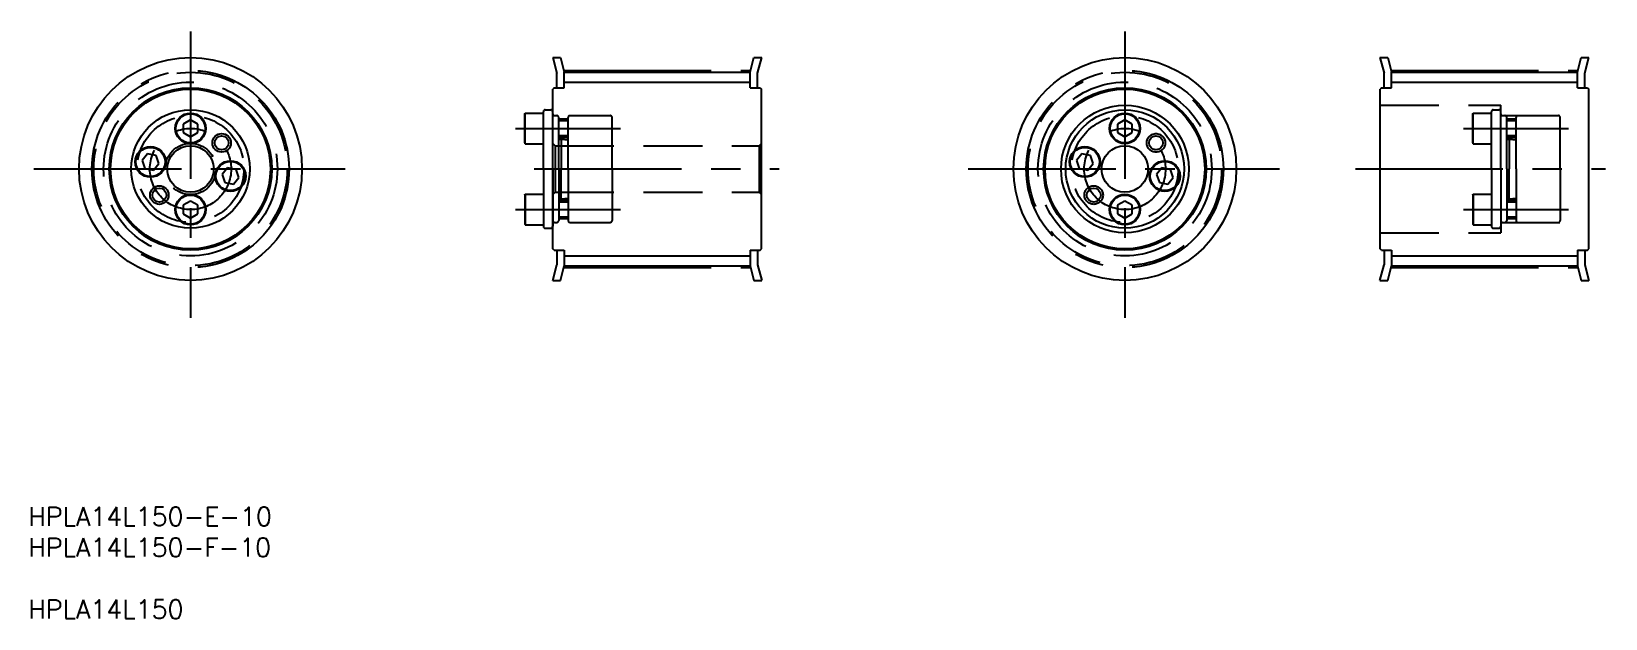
# Model space of a CAD drawing. Extents: x 16 to 355, y 5 to 132.
import ezdxf

# ---------------------------------------------------------------- set-up
doc = ezdxf.new("R2010")
doc.units = 0
doc.linetypes.add('CENTER', pattern=[50.8, 31.75, -6.35, 6.35, -6.35])
doc.linetypes.add('DASHED', pattern=[19.05, 12.7, -6.35])
doc.layers.get('0').update_dxf_attribs({"linetype": 'CONTINUOUS'})
doc.layers.add('CENTER', color=1, linetype='CENTER')
doc.styles.add('MISUMI', font='txt.shx')

# ---------------------------------------------------------------- blocks, each defined once
blk = doc.blocks.new('*U4')
at = {"color": 7, "linetype": 'CONTINUOUS', "style": 'MISUMI'}
for s, p in [('HPLA14L150-E-10', (15.05, 25.31)), ('HPLA14L150-F-10', (15.05, 18.65)), ('HPLA14L150', (15.05, 5.31))]:
    blk.add_text(s, height=4, dxfattribs=at).set_placement(p)

msp = doc.modelspace()

# ---------------------------------------------------------------- linework, layer by layer
at = {"color": 7, "linetype": 'CONTINUOUS'}
for p, q in [((127.99, 126.19), (128.89, 122.82)), ((127.99, 126.19), (129.65, 126.19)), ((129.65, 126.19), (130.49, 123.03)), ((170.49, 123.03), (171.34, 126.19)), ((171.34, 126.19), (173, 126.19)), ((172.09, 122.82), (173, 126.19)), ((306.16, 126.19), (307.07, 122.82)), ((306.16, 126.19), (307.82, 126.19)), ((307.82, 126.19), (308.67, 123.03)), ((348.67, 123.03), (349.51, 126.19)), ((349.51, 126.19), (351.17, 126.19)), ((350.27, 122.82), (351.17, 126.19)), ((128.89, 119.69), (128.89, 122.82)), ((130.49, 123.03), (170.49, 123.03)), ((130.49, 119.69), (130.49, 123.03)), ((170.49, 119.69), (170.49, 123.03)), ((172.09, 119.69), (172.09, 122.82)), ((307.07, 119.69), (307.07, 122.82)), ((308.67, 123.03), (348.67, 123.03)), ((308.67, 119.69), (308.67, 123.03)), ((348.67, 119.69), (348.67, 123.03)), ((350.27, 119.69), (350.27, 122.82)), ((128.29, 119.69), (127.99, 119.39)), ((127.99, 84.99), (127.99, 119.39)), ((128.29, 119.69), (130.49, 119.69)), ((170.49, 119.69), (172.69, 119.69)), ((172.69, 119.69), (172.99, 119.39)), ((172.99, 84.99), (172.99, 119.39)), ((306.47, 119.69), (306.17, 119.39)), ((306.17, 84.99), (306.17, 119.39)), ((306.47, 119.69), (308.67, 119.69)), ((348.67, 119.69), (350.87, 119.69)), ((350.87, 119.69), (351.17, 119.39)), ((351.17, 84.99), (351.17, 119.39)), ((49.99, 112.79), (48.39, 111.86)), ((51.59, 111.86), (49.99, 112.79)), ((121.99, 114.08), (122.09, 114.24)), ((121.99, 107.8), (121.99, 114.08)), ((122.09, 107.64), (122.09, 114.24)), ((122.09, 114.24), (125.99, 114.24)), ((125.99, 102.19), (125.99, 114.54)), ((125.99, 107.64), (125.99, 114.24)), ((125.99, 108.94), (125.99, 112.94)), ((126.39, 114.94), (127.59, 114.94)), ((127.99, 102.19), (127.99, 114.54)), ((251.22, 112.79), (249.62, 111.86)), ((252.82, 111.86), (251.22, 112.79)), ((48.39, 111.86), (48.39, 110.02)), ((48.39, 110.02), (49.99, 109.09)), ((49.99, 109.09), (51.59, 110.02)), ((51.59, 110.02), (51.59, 111.86)), ((249.62, 111.86), (249.62, 110.02)), ((249.62, 110.02), (251.22, 109.09)), ((251.22, 109.09), (252.82, 110.02)), ((252.82, 110.02), (252.82, 111.86)), ((40.74, 105.45), (39.55, 104.03)), ((42.56, 105.13), (40.74, 105.45)), ((43.19, 103.39), (42.56, 105.13)), ((121.99, 107.8), (122.09, 107.64)), ((122.09, 107.64), (125.99, 107.64)), ((125.99, 108.37), (125.99, 108.37)), ((125.99, 105.28), (125.99, 105.28)), ((241.97, 105.45), (240.78, 104.03)), ((243.79, 105.13), (241.97, 105.45)), ((244.42, 103.39), (243.79, 105.13)), ((39.55, 104.03), (40.18, 102.3)), ((40.18, 102.3), (42, 101.97)), ((42, 101.97), (43.19, 103.39)), ((57.97, 102.41), (56.78, 100.99)), ((59.79, 102.09), (57.97, 102.41)), ((60.42, 100.35), (59.79, 102.09)), ((125.99, 102.19), (125.99, 89.84)), ((127.99, 102.19), (127.99, 89.84)), ((240.78, 104.03), (241.41, 102.3)), ((241.41, 102.3), (243.23, 101.97)), ((243.23, 101.97), (244.42, 103.39)), ((259.2, 102.41), (258.01, 100.99)), ((261.02, 102.09), (259.2, 102.41)), ((261.65, 100.35), (261.02, 102.09)), ((56.78, 100.99), (57.41, 99.26)), ((57.41, 99.26), (59.23, 98.94)), ((59.23, 98.94), (60.42, 100.35)), ((258.01, 100.99), (258.65, 99.26)), ((258.65, 99.26), (260.47, 98.94)), ((260.47, 98.94), (261.65, 100.35)), ((49.99, 95.29), (48.39, 94.36)), ((51.59, 94.36), (49.99, 95.29)), ((121.99, 96.58), (122.09, 96.74)), ((121.99, 96.58), (121.99, 90.3)), ((122.09, 96.74), (125.99, 96.74)), ((122.09, 96.74), (122.09, 90.14)), ((125.99, 96.74), (125.99, 90.14)), ((125.99, 95.44), (125.99, 91.44)), ((251.22, 95.29), (249.62, 94.36)), ((252.82, 94.36), (251.22, 95.29)), ((48.39, 94.36), (48.39, 92.52)), ((48.39, 92.52), (49.99, 91.59)), ((49.99, 91.59), (51.59, 92.52)), ((51.59, 92.52), (51.59, 94.36)), ((249.62, 94.36), (249.62, 92.52)), ((249.62, 92.52), (251.22, 91.59)), ((251.22, 91.59), (252.82, 92.52)), ((252.82, 92.52), (252.82, 94.36)), ((121.99, 90.3), (122.09, 90.14)), ((122.09, 90.14), (125.99, 90.14)), ((126.39, 89.44), (127.59, 89.44)), ((128.29, 84.69), (127.99, 84.99)), ((172.69, 84.69), (172.99, 84.99)), ((306.47, 84.69), (306.17, 84.99)), ((350.87, 84.69), (351.17, 84.99)), ((127.99, 78.19), (128.89, 81.56)), ((128.29, 84.69), (130.49, 84.69)), ((128.89, 84.69), (128.89, 81.56)), ((130.49, 84.69), (130.49, 81.35)), ((170.49, 84.69), (170.49, 81.35)), ((170.49, 84.69), (172.69, 84.69)), ((172.09, 84.69), (172.09, 81.56)), ((172.09, 81.56), (173, 78.19)), ((306.16, 78.19), (307.07, 81.56)), ((306.47, 84.69), (308.67, 84.69)), ((307.07, 84.69), (307.07, 81.56)), ((308.67, 84.69), (308.67, 81.35)), ((348.67, 84.69), (348.67, 81.35)), ((348.67, 84.69), (350.87, 84.69)), ((350.27, 84.69), (350.27, 81.56)), ((350.27, 81.56), (351.17, 78.19)), ((127.99, 78.19), (129.65, 78.19)), ((129.65, 78.19), (130.49, 81.35)), ((130.49, 81.35), (170.49, 81.35)), ((170.49, 81.35), (171.34, 78.19)), ((171.34, 78.19), (173, 78.19)), ((306.16, 78.19), (307.82, 78.19)), ((307.82, 78.19), (308.67, 81.35)), ((308.67, 81.35), (348.67, 81.35)), ((348.67, 81.35), (349.51, 78.19)), ((349.51, 78.19), (351.17, 78.19))]:
    msp.add_line(p, q, dxfattribs=at)
at = {"color": 3, "linetype": 'CONTINUOUS'}
for p, q in [((130.49, 120.9), (170.49, 120.9)), ((308.67, 120.9), (348.67, 120.9)), ((130.49, 83.48), (170.49, 83.48)), ((308.67, 83.48), (348.67, 83.48))]:
    msp.add_line(p, q, dxfattribs=at)
at = {"color": 3, "linetype": 'DASHED'}
for p, q in [((306.17, 115.94), (332.17, 115.94)), ((332.17, 113.69), (332.17, 115.94)), ((128.4, 113.69), (128.89, 113.69)), ((129.29, 102.19), (129.29, 113.29)), ((131.29, 112.94), (129.29, 112.94)), ((131.29, 112.54), (129.29, 112.54)), ((131.29, 102.19), (131.29, 113.29)), ((131.69, 113.69), (140.39, 113.69)), ((140.79, 102.19), (140.79, 113.29)), ((326.17, 114.08), (326.26, 114.24)), ((326.17, 107.8), (326.17, 114.08)), ((326.26, 107.64), (326.26, 114.24)), ((326.26, 114.24), (330.17, 114.24)), ((330.17, 102.19), (330.17, 114.54)), ((330.17, 107.64), (330.17, 114.24)), ((330.17, 108.94), (330.17, 112.94)), ((330.57, 114.94), (331.77, 114.94)), ((332.17, 102.19), (332.17, 114.54)), ((332.17, 113.69), (351.17, 113.69)), ((332.58, 113.69), (333.07, 113.69)), ((333.47, 102.19), (333.47, 113.29)), ((335.47, 112.94), (333.47, 112.94)), ((335.47, 112.54), (333.47, 112.54)), ((335.47, 102.19), (335.47, 113.29)), ((335.87, 113.69), (344.57, 113.69)), ((344.97, 102.19), (344.97, 113.29)), ((131.29, 109.34), (129.29, 109.34)), ((131.29, 108.94), (129.29, 108.94)), ((129.29, 108.64), (129.79, 108.64)), ((129.79, 108.64), (129.79, 102.19)), ((129.79, 108.64), (131.29, 108.49)), ((335.47, 109.34), (333.47, 109.34)), ((335.47, 108.94), (333.47, 108.94)), ((333.47, 108.64), (333.97, 108.64)), ((333.97, 108.64), (333.97, 102.19)), ((333.97, 108.64), (335.47, 108.49)), ((127.99, 107.69), (128.49, 107.19)), ((128.49, 107.19), (128.49, 97.19)), ((128.49, 107.19), (172.49, 107.19)), ((172.99, 107.69), (172.49, 107.19)), ((172.49, 107.19), (172.49, 97.19)), ((326.17, 107.8), (326.26, 107.64)), ((326.26, 107.64), (330.17, 107.64)), ((330.17, 108.37), (330.17, 108.37)), ((330.17, 105.28), (330.17, 105.28)), ((129.29, 102.19), (129.29, 91.09)), ((129.79, 95.74), (129.79, 102.19)), ((131.29, 102.19), (131.29, 91.09)), ((140.79, 102.19), (140.79, 91.09)), ((330.17, 102.19), (330.17, 89.84)), ((332.17, 102.19), (332.17, 89.84)), ((333.47, 102.19), (333.47, 91.09)), ((333.97, 95.74), (333.97, 102.19)), ((335.47, 102.19), (335.47, 91.09)), ((344.97, 102.19), (344.97, 91.09)), ((127.99, 96.69), (128.49, 97.19)), ((128.49, 97.19), (172.49, 97.19)), ((129.29, 95.74), (129.79, 95.74)), ((131.29, 95.44), (129.29, 95.44)), ((131.29, 95.04), (129.29, 95.04)), ((129.79, 95.74), (131.29, 95.89)), ((172.99, 96.69), (172.49, 97.19)), ((326.17, 96.58), (326.26, 96.74)), ((326.17, 96.58), (326.17, 90.3)), ((326.26, 96.74), (330.17, 96.74)), ((326.26, 96.74), (326.26, 90.14)), ((330.17, 96.74), (330.17, 90.14)), ((330.17, 95.44), (330.17, 91.44)), ((333.47, 95.74), (333.97, 95.74)), ((335.47, 95.44), (333.47, 95.44)), ((335.47, 95.04), (333.47, 95.04)), ((333.97, 95.74), (335.47, 95.89)), ((131.29, 91.84), (129.29, 91.84)), ((335.47, 91.84), (333.47, 91.84)), ((128.4, 90.69), (128.89, 90.69)), ((131.29, 91.44), (129.29, 91.44)), ((131.69, 90.69), (140.39, 90.69)), ((306.17, 88.44), (332.17, 88.44)), ((326.17, 90.3), (326.26, 90.14)), ((326.26, 90.14), (330.17, 90.14)), ((330.57, 89.44), (331.77, 89.44)), ((332.17, 90.69), (332.17, 88.44)), ((332.17, 90.69), (351.17, 90.69)), ((332.58, 90.69), (333.07, 90.69)), ((335.47, 91.44), (333.47, 91.44)), ((335.87, 90.69), (344.57, 90.69))]:
    msp.add_line(p, q, dxfattribs=at)
at = {"color": 7, "linetype": 'CONTINUOUS'}
for centre, radius in [((49.99, 102.19), 24), ((251.22, 102.19), 24), ((49.99, 102.19), 17.5), ((49.99, 102.19), 17.2), ((251.22, 102.19), 17.5), ((251.22, 102.19), 17.2), ((251.22, 102.19), 13.75), ((49.99, 102.19), 12.75), ((49.99, 110.94), 3.3), ((49.99, 110.94), 3.14), ((251.22, 102.19), 12.75), ((251.22, 110.94), 3.3), ((251.22, 110.94), 3.14), ((56.69, 107.82), 1.5), ((257.92, 107.82), 1.5), ((49.99, 102.19), 5), ((242.6, 103.71), 3.3), ((242.6, 103.71), 3.14), ((251.22, 102.19), 5), ((58.6, 100.67), 3.3), ((58.6, 100.67), 3.14), ((259.83, 100.67), 3.3), ((259.83, 100.67), 3.14), ((43.28, 96.57), 1.5), ((49.99, 93.44), 3.3), ((49.99, 93.44), 3.14), ((244.51, 96.57), 1.5), ((251.22, 93.44), 3.3), ((251.22, 93.44), 3.14)]:
    msp.add_circle(centre, radius, dxfattribs=at)
at = {"color": 3, "linetype": 'DASHED'}
for centre, radius in [((49.99, 102.19), 20.84), ((251.22, 102.19), 20.84), ((49.99, 102.19), 18.71), ((251.22, 102.19), 18.71), ((49.99, 102.19), 11.5), ((251.22, 102.19), 11.5), ((257.92, 107.82), 2), ((49.99, 102.19), 5.5), ((244.51, 96.57), 2)]:
    msp.add_circle(centre, radius, dxfattribs=at)
at = {"color": 3}
for centre in [(56.69, 107.82), (43.28, 96.57)]:
    msp.add_circle(centre, 2, dxfattribs=at)
at = {"color": 7}
for radius in [3.3, 3.14]:
    msp.add_circle((41.37, 103.71), radius, dxfattribs=at)
at = {"color": 7, "linetype": 'CONTINUOUS'}
for centre, start, end in [((126.39, 114.54), 90, 180), ((127.59, 114.54), 0, 90), ((126.39, 89.84), 180, 270), ((127.59, 89.84), 270, 0)]:
    msp.add_arc(centre, 0.4, start, end, dxfattribs=at)
at = {"color": 3, "linetype": 'DASHED'}
for centre, radius, start, end in [((128.4, 114.1), 0.41, 180, 270), ((128.89, 113.29), 0.4, 0, 90), ((131.69, 113.29), 0.4, 90, 180), ((140.39, 113.29), 0.4, 0, 90), ((330.57, 114.54), 0.4, 90, 180), ((331.77, 114.54), 0.4, 0, 90), ((332.58, 114.1), 0.41, 180, 270), ((333.07, 113.29), 0.4, 0, 90), ((335.87, 113.29), 0.4, 90, 180), ((344.57, 113.29), 0.4, 0, 90), ((128.4, 90.28), 0.41, 90, 180), ((128.89, 91.09), 0.4, 270, 0), ((131.69, 91.09), 0.4, 180, 270), ((140.39, 91.09), 0.4, 270, 0), ((330.57, 89.84), 0.4, 180, 270), ((331.77, 89.84), 0.4, 270, 0), ((332.58, 90.28), 0.41, 90, 180), ((333.07, 91.09), 0.4, 270, 0), ((335.87, 91.09), 0.4, 180, 270), ((344.57, 91.09), 0.4, 270, 0)]:
    msp.add_arc(centre, radius, start, end, dxfattribs=at)
at = {"layer": 'CENTER', "color": 1, "linetype": 'CENTER'}
for p, q in [((49.99, 131.83), (49.99, 70.1)), ((251.22, 131.83), (251.22, 70.1)), ((130.39, 123.42), (170.6, 123.42)), ((308.56, 123.42), (348.77, 123.42)), ((119.99, 110.94), (142.59, 110.94)), ((324.17, 110.94), (346.77, 110.94)), ((16.27, 102.19), (83.32, 102.19)), ((123.99, 102.19), (176.74, 102.19)), ((217.5, 102.19), (284.55, 102.19)), ((300.89, 102.19), (354.74, 102.19)), ((119.99, 93.44), (142.59, 93.44)), ((324.17, 93.44), (346.77, 93.44)), ((130.39, 80.97), (170.6, 80.97)), ((308.56, 80.97), (348.77, 80.97))]:
    msp.add_line(p, q, dxfattribs=at)
for centre, radius in [((49.99, 102.19), 21.23), ((251.22, 102.19), 21.23), ((49.99, 102.19), 8.75), ((251.22, 102.19), 8.75)]:
    msp.add_circle(centre, radius, dxfattribs=at)

# ---------------------------------------------------------------- block references
at = {"color": 7, "linetype": 'CONTINUOUS'}
msp.add_blockref('*U4', (0, 0), dxfattribs=at)

doc.saveas('drawing.dxf')
